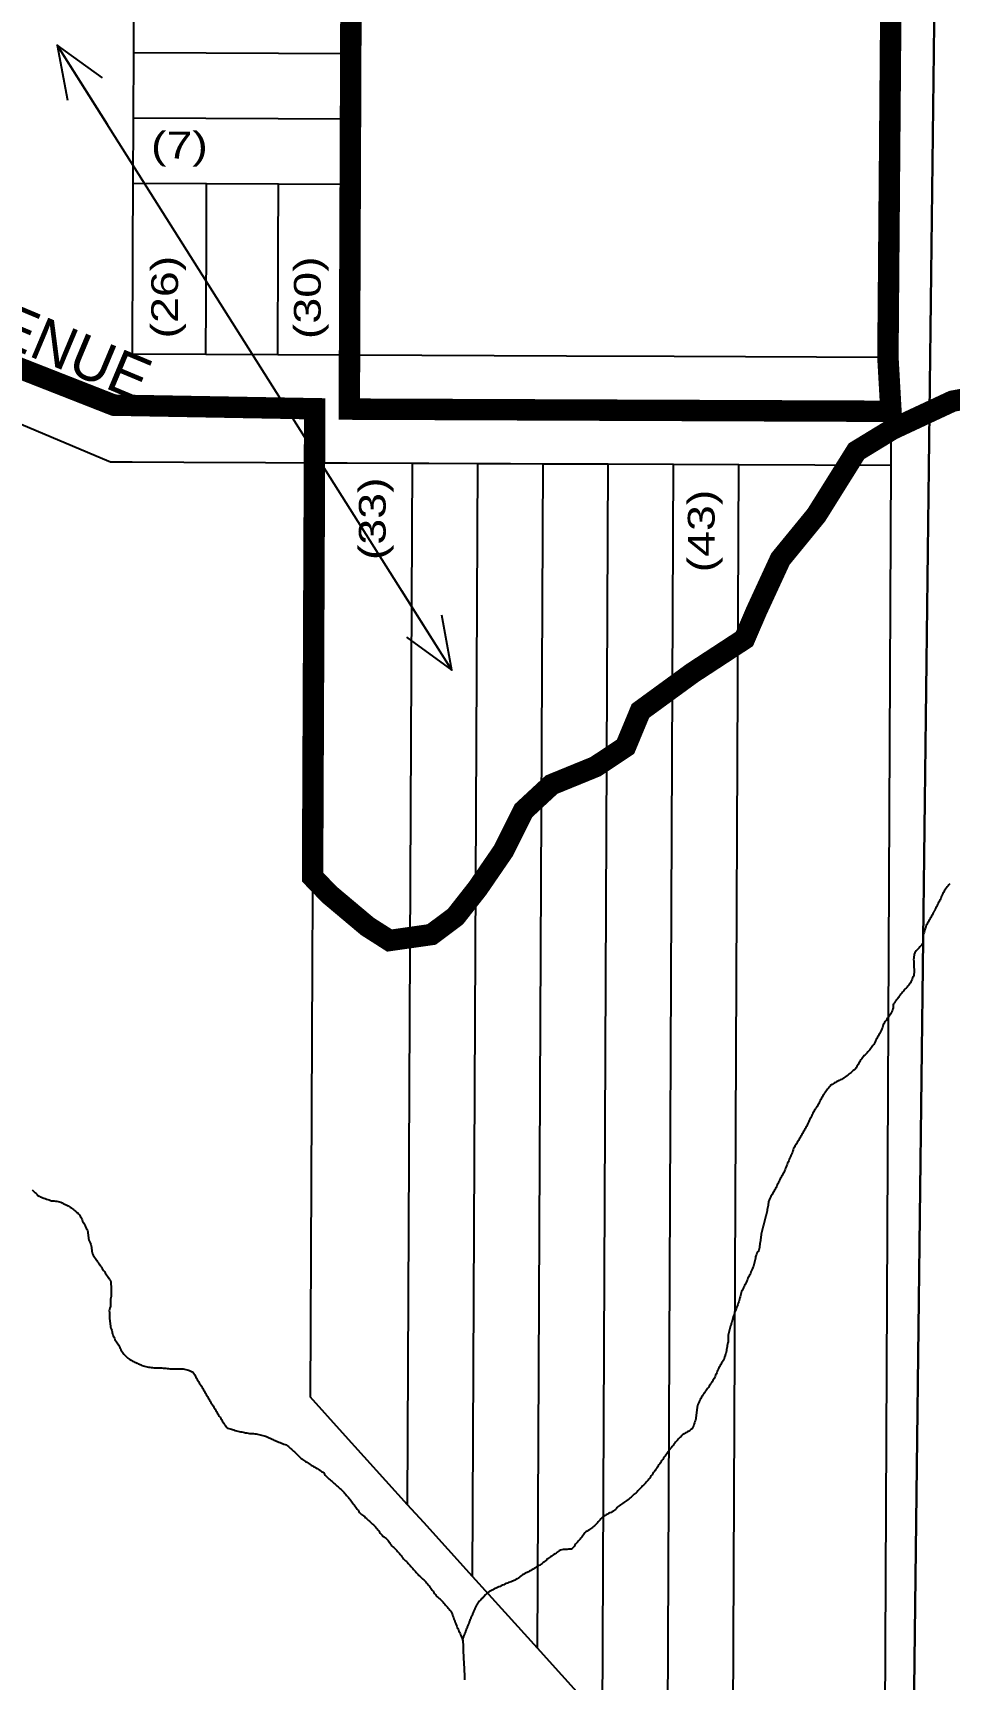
# Model space of a CAD drawing. Header units: millimetres. Extents: x 1745962 to 1749233, y 4525379 to 4529927.
# Drawn here: x 1747522.7 to 1747693.8, y 4526928.4 to 4527236 of the extents above; entities that cross this region are included whole.
import ezdxf

# ---------------------------------------------------------------- set-up
doc = ezdxf.new("R2010")
doc.units = ezdxf.units.MM
doc.header["$LTSCALE"] = 10
doc.header["$MEASUREMENT"] = 0
for name, color, linetype in [('AROLL_ADDRESS', 44, 'Continuous'), ('AROLL_LOTS', 8, 'Continuous'), ('AROLL_ROADS', 7, 'Continuous'), ('WATER', 5, 'Continuous'), ('ZONING_STANDARDS', 140, 'Continuous'), ('ZONING_ZONES', 140, 'Continuous')]:
    doc.layers.add(name, color=color, linetype=linetype)
doc.styles.add('Univers Condensed', font='UNVR57W.TTF')
doc.styles.add('Univers Light Condensed', font='unvr47a.ttf')

# ---------------------------------------------------------------- blocks, each defined once
blk = doc.blocks.new('ARROW-1')
blk.add_line((0, 0), (1.75, 0))
blk.add_lwpolyline([(0.972, 0.389), (0, 0), (0.972, -0.389)])

msp = doc.modelspace()

# ---------------------------------------------------------------- linework, layer by layer
at = {"layer": 'AROLL_LOTS'}
for p, q in [((1747693.3, 4527430.23), (1747685.54, 4526776.71)), ((1747685.54, 4526776.71), (1747693.3, 4527430.23)), ((1747541.58, 4527232.28), (1747541.62, 4527244.46)), ((1747582.09, 4527232.12), (1747582.13, 4527239.72)), ((1747683.25, 4527228.63), (1747683.29, 4527236.35)), ((1747541.53, 4527220.09), (1747541.58, 4527232.28)), ((1747541.58, 4527232.28), (1747582.09, 4527232.12)), ((1747582.09, 4527229.06), (1747582.09, 4527232.12)), ((1747582.05, 4527219.93), (1747582.09, 4527229.06)), ((1747683.19, 4527217.97), (1747683.24, 4527227.15)), ((1747683.24, 4527227.15), (1747683.25, 4527228.63)), ((1747541.48, 4527207.9), (1747541.53, 4527220.09)), ((1747541.53, 4527220.09), (1747582.05, 4527219.93)), ((1747582, 4527207.73), (1747582.04, 4527218.39)), ((1747582.04, 4527218.39), (1747582.05, 4527219.93)), ((1747683.15, 4527207.31), (1747683.19, 4527217.97)), ((1747541.43, 4527195.72), (1747541.48, 4527207.9)), ((1747541.48, 4527207.9), (1747555.18, 4527207.84)), ((1747555.14, 4527195.66), (1747555.18, 4527207.84)), ((1747555.18, 4527207.84), (1747568.59, 4527207.79)), ((1747568.55, 4527195.61), (1747568.59, 4527207.79)), ((1747568.59, 4527207.79), (1747582, 4527207.73)), ((1747581.95, 4527197.07), (1747582, 4527207.73)), ((1747683.1, 4527196.65), (1747683.15, 4527207.31)), ((1747581.94, 4527195.56), (1747581.95, 4527197.07)), ((1747683.05, 4527185.98), (1747683.1, 4527196.65)), ((1747541.35, 4527175.91), (1747541.43, 4527195.72)), ((1747555.06, 4527175.85), (1747555.14, 4527195.66)), ((1747568.47, 4527175.79), (1747568.55, 4527195.61)), ((1747581.91, 4527186.4), (1747581.94, 4527195.56)), ((1747581.86, 4527175.74), (1747581.91, 4527186.4)), ((1747683, 4527175.32), (1747683.05, 4527185.98)), ((1747555.06, 4527175.85), (1747541.35, 4527175.91)), ((1747568.47, 4527175.79), (1747555.06, 4527175.85)), ((1747581.86, 4527175.74), (1747568.47, 4527175.79)), ((1747622.37, 4527175.57), (1747581.86, 4527175.74)), ((1747642.5, 4527175.49), (1747622.37, 4527175.57)), ((1747682.39, 4527175.32), (1747642.5, 4527175.49)), ((1747683, 4527175.32), (1747682.39, 4527175.32)), ((1747683, 4527175.32), (1747682.92, 4527155.2)), ((1747520.55, 4527162.83), (1747535.76, 4527156.44)), ((1747535.76, 4527156.44), (1747537.26, 4527155.81)), ((1747537.26, 4527155.81), (1747541.27, 4527155.8)), ((1747541.27, 4527155.8), (1747550.93, 4527155.75)), ((1747550.93, 4527155.75), (1747566.16, 4527155.69)), ((1747566.16, 4527155.69), (1747575.31, 4527155.65)), ((1747575.31, 4527155.65), (1747574.51, 4526981.09)), ((1747575.31, 4527155.65), (1747581.41, 4527155.63)), ((1747581.41, 4527155.63), (1747593.6, 4527155.57)), ((1747592.7, 4526960.95), (1747593.6, 4527155.57)), ((1747593.6, 4527155.57), (1747596.64, 4527155.56)), ((1747596.64, 4527155.56), (1747605.79, 4527155.52)), ((1747604.83, 4526947.53), (1747605.79, 4527155.52)), ((1747605.79, 4527155.52), (1747611.89, 4527155.49)), ((1747611.89, 4527155.49), (1747617.99, 4527155.47)), ((1747616.96, 4526934.11), (1747617.99, 4527155.47)), ((1747617.99, 4527155.47), (1747627.13, 4527155.43)), ((1747627.13, 4527155.43), (1747630.18, 4527155.42)), ((1747629.09, 4526920.69), (1747630.18, 4527155.42)), ((1747630.18, 4527155.42), (1747642.37, 4527155.37)), ((1747641.22, 4526907.26), (1747642.37, 4527155.37)), ((1747642.37, 4527155.37), (1747654.57, 4527155.32)), ((1747653.35, 4526893.84), (1747654.57, 4527155.32)), ((1747654.57, 4527155.32), (1747682.92, 4527155.2)), ((1747682.92, 4527155.2), (1747681.55, 4526862.63)), ((1747580.57, 4526974.38), (1747574.51, 4526981.09)), ((1747592.7, 4526960.95), (1747580.57, 4526974.38)), ((1747595.74, 4526957.6), (1747592.7, 4526960.95)), ((1747604.83, 4526947.53), (1747595.74, 4526957.6)), ((1747610.9, 4526940.82), (1747604.83, 4526947.53)), ((1747616.96, 4526934.11), (1747610.9, 4526940.82)), ((1747626.06, 4526924.04), (1747616.96, 4526934.11))]:
    msp.add_line(p, q, dxfattribs=at)
at = {"layer": 'WATER'}
for points in [[(1747693.94, 4527076.97), (1747693.79, 4527076.78), (1747693.64, 4527076.58), (1747693.47, 4527076.39), (1747693.33, 4527076.19), (1747693.17, 4527075.99), (1747693.01, 4527075.79), (1747692.88, 4527075.58), (1747692.75, 4527075.37), (1747692.64, 4527075.14), (1747692.55, 4527074.91), (1747692.45, 4527074.69), (1747692.35, 4527074.46), (1747692.26, 4527074.23), (1747692.14, 4527074), (1747692.02, 4527073.78), (1747691.91, 4527073.56), (1747691.8, 4527073.33), (1747691.69, 4527073.11), (1747691.58, 4527072.89), (1747691.47, 4527072.66), (1747691.35, 4527072.45), (1747691.22, 4527072.22), (1747691.12, 4527072), (1747690.99, 4527071.78), (1747690.87, 4527071.57), (1747690.75, 4527071.34), (1747690.63, 4527071.13), (1747690.51, 4527070.9), (1747690.39, 4527070.69), (1747690.27, 4527070.47), (1747690.15, 4527070.25), (1747690.03, 4527070.03), (1747689.91, 4527069.81), (1747689.79, 4527069.59), (1747689.68, 4527069.37), (1747689.56, 4527069.15), (1747689.47, 4527068.91), (1747689.38, 4527068.68), (1747689.31, 4527068.44), (1747689.24, 4527068.2), (1747689.17, 4527067.96), (1747689.1, 4527067.72), (1747688.99, 4527067.48), (1747688.98, 4527067.23)], [(1747688.99, 4527067.48), (1747688.98, 4527067.23), (1747688.91, 4527066.99), (1747688.89, 4527066.75), (1747688.89, 4527066.5), (1747688.9, 4527066.24), (1747688.88, 4527066), (1747688.85, 4527065.75), (1747688.71, 4527065.55), (1747688.54, 4527065.36), (1747688.37, 4527065.18), (1747688.2, 4527064.99), (1747688.03, 4527064.82), (1747687.86, 4527064.63), (1747687.69, 4527064.44), (1747687.52, 4527064.25), (1747687.41, 4527064.04), (1747687.32, 4527063.8), (1747687.26, 4527063.56), (1747687.2, 4527063.31), (1747687.2, 4527063.06), (1747687.19, 4527062.81), (1747687.2, 4527062.56), (1747687.21, 4527062.32), (1747687.21, 4527062.06), (1747687.22, 4527061.81), (1747687.24, 4527061.57), (1747687.24, 4527061.31), (1747687.26, 4527061.07), (1747687.26, 4527060.81), (1747687.27, 4527060.56), (1747687.26, 4527060.31), (1747687.24, 4527060.07), (1747687.21, 4527059.82), (1747687.11, 4527059.58), (1747686.99, 4527059.37), (1747686.9, 4527059.14), (1747686.8, 4527058.91), (1747686.69, 4527058.68), (1747686.58, 4527058.45), (1747686.45, 4527058.24), (1747686.29, 4527058.05), (1747686.13, 4527057.86), (1747685.97, 4527057.68), (1747685.8, 4527057.49), (1747685.61, 4527057.32), (1747685.45, 4527057.13), (1747685.29, 4527056.93), (1747685.14, 4527056.74), (1747684.98, 4527056.54), (1747684.83, 4527056.34), (1747684.67, 4527056.14), (1747684.52, 4527055.95), (1747684.36, 4527055.75), (1747684.21, 4527055.55), (1747684.05, 4527055.35), (1747683.9, 4527055.15), (1747683.76, 4527054.95), (1747683.61, 4527054.75), (1747683.46, 4527054.55), (1747683.36, 4527054.34), (1747683.38, 4527054.08), (1747683.37, 4527053.82), (1747683.32, 4527053.59), (1747683.23, 4527053.35), (1747683.14, 4527053.12), (1747683.04, 4527052.89), (1747682.92, 4527052.66), (1747682.78, 4527052.46), (1747682.64, 4527052.26), (1747682.48, 4527052.06), (1747682.34, 4527051.86), (1747682.19, 4527051.66), (1747682.04, 4527051.45), (1747681.9, 4527051.25), (1747681.75, 4527051.05), (1747681.64, 4527050.82), (1747681.53, 4527050.6), (1747681.44, 4527050.37), (1747681.36, 4527050.13), (1747681.27, 4527049.9), (1747681.17, 4527049.67), (1747681.06, 4527049.44), (1747680.94, 4527049.16)], [(1747680.94, 4527049.16), (1747680.81, 4527048.95), (1747680.68, 4527048.73), (1747680.56, 4527048.52), (1747680.44, 4527048.29), (1747680.33, 4527048.07), (1747680.22, 4527047.85), (1747680.1, 4527047.62), (1747679.99, 4527047.41), (1747679.88, 4527047.18), (1747679.75, 4527046.97), (1747679.59, 4527046.77), (1747679.45, 4527046.57), (1747679.3, 4527046.36), (1747679.14, 4527046.16), (1747679, 4527045.97), (1747678.85, 4527045.77), (1747678.67, 4527045.6), (1747678.5, 4527045.41), (1747678.33, 4527045.22), (1747678.16, 4527045.04), (1747677.98, 4527044.86), (1747677.82, 4527044.67), (1747677.66, 4527044.48), (1747677.5, 4527044.28), (1747677.35, 4527044.09), (1747677.23, 4527043.87), (1747677.1, 4527043.66), (1747676.97, 4527043.44), (1747676.84, 4527043.22), (1747676.72, 4527043.01), (1747676.59, 4527042.8), (1747676.45, 4527042.59), (1747676.31, 4527042.38), (1747676.13, 4527042.21), (1747675.93, 4527042.06), (1747675.74, 4527041.89), (1747675.55, 4527041.73), (1747675.34, 4527041.58), (1747675.15, 4527041.43), (1747674.95, 4527041.29), (1747674.75, 4527041.14), (1747674.54, 4527040.99), (1747674.34, 4527040.85), (1747674.14, 4527040.7), (1747673.94, 4527040.55), (1747673.72, 4527040.43), (1747673.49, 4527040.33), (1747673.27, 4527040.22), (1747673.04, 4527040.11), (1747672.82, 4527039.99), (1747672.6, 4527039.87), (1747672.39, 4527039.75), (1747672.17, 4527039.62), (1747671.95, 4527039.49), (1747671.76, 4527039.34), (1747671.6, 4527039.14), (1747671.44, 4527038.95), (1747671.28, 4527038.76), (1747671.12, 4527038.57), (1747670.96, 4527038.38), (1747670.8, 4527038.18), (1747670.65, 4527037.98), (1747670.51, 4527037.78), (1747670.38, 4527037.56), (1747670.25, 4527037.35), (1747670.12, 4527037.13), (1747670, 4527036.92), (1747669.88, 4527036.69), (1747669.77, 4527036.48), (1747669.66, 4527036.25), (1747669.55, 4527036.02), (1747669.44, 4527035.8), (1747669.31, 4527035.58), (1747669.2, 4527035.37), (1747669.04, 4527035.16), (1747668.89, 4527034.97), (1747668.75, 4527034.75), (1747668.63, 4527034.54), (1747668.52, 4527034.31), (1747668.4, 4527034.09), (1747668.29, 4527033.87), (1747668.17, 4527033.65), (1747668.06, 4527033.43), (1747667.94, 4527033.2), (1747667.83, 4527032.99), (1747667.71, 4527032.76), (1747667.61, 4527032.54), (1747667.49, 4527032.31), (1747667.4, 4527032.08), (1747667.3, 4527031.85), (1747667.18, 4527031.63), (1747667.07, 4527031.41), (1747666.94, 4527031.19), (1747666.83, 4527030.97), (1747666.71, 4527030.74), (1747666.59, 4527030.53), (1747666.46, 4527030.31), (1747666.32, 4527030.1), (1747666.21, 4527029.89), (1747666.08, 4527029.68), (1747665.95, 4527029.45), (1747665.82, 4527029.24), (1747665.69, 4527029.03), (1747665.56, 4527028.81), (1747665.43, 4527028.6), (1747665.3, 4527028.39), (1747665.17, 4527028.18), (1747665.04, 4527027.96), (1747664.92, 4527027.74), (1747664.79, 4527027.53), (1747664.72, 4527027.29), (1747664.65, 4527027.05), (1747664.56, 4527026.82), (1747664.46, 4527026.59), (1747664.37, 4527026.35), (1747664.26, 4527026.12), (1747664.16, 4527025.89), (1747664.06, 4527025.67), (1747663.97, 4527025.44), (1747663.86, 4527025.21), (1747663.76, 4527024.98), (1747663.66, 4527024.75), (1747663.56, 4527024.52), (1747663.46, 4527024.29), (1747663.36, 4527024.07), (1747663.27, 4527023.84), (1747663.19, 4527023.6), (1747663.11, 4527023.36), (1747662.99, 4527023.14), (1747662.87, 4527022.92), (1747662.75, 4527022.7), (1747662.63, 4527022.48), (1747662.51, 4527022.26), (1747662.4, 4527022.04), (1747662.28, 4527021.82), (1747662.17, 4527021.59), (1747662.07, 4527021.36), (1747661.96, 4527021.14), (1747661.85, 4527020.91), (1747661.74, 4527020.69), (1747661.62, 4527020.47), (1747661.51, 4527020.25), (1747661.39, 4527020.03), (1747661.26, 4527019.81), (1747661.14, 4527019.6), (1747661.01, 4527019.37), (1747660.9, 4527019.16), (1747660.77, 4527018.93), (1747660.65, 4527018.72), (1747660.54, 4527018.51), (1747660.41, 4527018.28), (1747660.3, 4527018.06), (1747660.2, 4527017.83), (1747660.12, 4527017.6), (1747660.07, 4527017.35), (1747660.04, 4527017.1), (1747660, 4527016.85), (1747659.96, 4527016.6), (1747659.91, 4527016.36), (1747659.87, 4527016.12), (1747659.82, 4527015.87), (1747659.78, 4527015.62), (1747659.72, 4527015.38), (1747659.68, 4527015.13), (1747659.62, 4527014.89), (1747659.55, 4527014.66), (1747659.48, 4527014.41), (1747659.43, 4527014.17), (1747659.37, 4527013.93), (1747659.29, 4527013.69), (1747659.22, 4527013.45), (1747659.15, 4527013.21), (1747659.09, 4527012.97), (1747659.03, 4527012.72), (1747658.97, 4527012.48), (1747658.9, 4527012.24), (1747658.85, 4527011.99), (1747658.79, 4527011.75), (1747658.75, 4527011.5), (1747658.71, 4527011.25), (1747658.68, 4527011.01), (1747658.64, 4527010.76), (1747658.61, 4527010.51), (1747658.57, 4527010.26), (1747658.54, 4527010.01), (1747658.49, 4527009.76), (1747658.46, 4527009.52), (1747658.42, 4527009.27), (1747658.39, 4527009.02), (1747658.34, 4527008.78), (1747658.3, 4527008.53), (1747658.24, 4527008.3), (1747658.04, 4527008.17), (1747657.93, 4527007.94), (1747657.83, 4527007.71), (1747657.75, 4527007.48), (1747657.68, 4527007.24), (1747657.64, 4527006.99), (1747657.58, 4527006.74), (1747657.53, 4527006.51), (1747657.48, 4527006.26), (1747657.42, 4527006.02), (1747657.36, 4527005.78), (1747657.27, 4527005.54), (1747657.19, 4527005.3), (1747657.1, 4527005.07), (1747657, 4527004.84), (1747656.9, 4527004.61), (1747656.8, 4527004.38), (1747656.7, 4527004.15), (1747656.59, 4527003.93), (1747656.46, 4527003.71), (1747656.35, 4527003.48), (1747656.25, 4527003.26), (1747656.16, 4527003.03), (1747656.07, 4527002.79), (1747655.96, 4527002.57), (1747655.86, 4527002.34), (1747655.75, 4527002.11), (1747655.64, 4527001.89), (1747655.52, 4527001.67), (1747655.4, 4527001.45), (1747655.29, 4527001.23), (1747655.17, 4527001), (1747655.06, 4527000.78), (1747654.97, 4527000.55), (1747654.91, 4527000.31), (1747654.85, 4527000.06), (1747654.79, 4526999.82), (1747654.72, 4526999.58), (1747654.66, 4526999.34), (1747654.59, 4526999.1), (1747654.53, 4526998.85), (1747654.44, 4526998.62), (1747654.36, 4526998.38), (1747654.28, 4526998.15), (1747654.18, 4526997.91), (1747654.09, 4526997.68), (1747654.01, 4526997.44), (1747653.92, 4526997.21), (1747653.83, 4526996.98), (1747653.75, 4526996.74), (1747653.66, 4526996.5), (1747653.58, 4526996.27), (1747653.5, 4526996.03), (1747653.43, 4526995.79), (1747653.37, 4526995.55), (1747653.29, 4526995.31), (1747653.23, 4526995.07), (1747653.15, 4526994.83), (1747653.09, 4526994.59), (1747653.02, 4526994.35), (1747652.96, 4526994.11), (1747652.89, 4526993.86), (1747652.83, 4526993.62), (1747652.77, 4526993.38), (1747652.7, 4526993.14), (1747652.64, 4526992.9), (1747652.57, 4526992.65), (1747652.56, 4526992.41), (1747652.57, 4526992.16), (1747652.56, 4526991.91), (1747652.56, 4526991.66), (1747652.54, 4526991.41), (1747652.49, 4526991.17), (1747652.44, 4526990.93), (1747652.4, 4526990.68), (1747652.35, 4526990.43), (1747652.31, 4526990.18), (1747652.26, 4526989.94), (1747652.22, 4526989.7), (1747652.16, 4526989.45), (1747652.1, 4526989.21), (1747652.03, 4526988.97), (1747651.97, 4526988.73), (1747651.9, 4526988.49), (1747651.82, 4526988.25), (1747651.74, 4526988.01), (1747651.6, 4526987.81), (1747651.47, 4526987.58), (1747651.34, 4526987.37), (1747651.21, 4526987.16), (1747651.09, 4526986.94), (1747650.96, 4526986.73), (1747650.84, 4526986.51), (1747650.72, 4526986.29), (1747650.63, 4526986.05), (1747650.52, 4526985.82), (1747650.42, 4526985.6), (1747650.32, 4526985.37), (1747650.21, 4526985.15), (1747650.11, 4526984.92), (1747649.94, 4526984.56)], [(1747522.6, 4527019.76), (1747522.78, 4527019.59), (1747522.97, 4527019.42), (1747523.15, 4527019.25), (1747523.32, 4527019.07), (1747523.51, 4527018.9), (1747523.69, 4527018.73), (1747523.88, 4527018.58), (1747524.11, 4527018.49), (1747524.35, 4527018.4), (1747524.58, 4527018.29), (1747524.81, 4527018.21), (1747525.05, 4527018.14), (1747525.29, 4527018.05), (1747525.53, 4527017.98), (1747525.76, 4527017.89), (1747526, 4527017.82), (1747526.24, 4527017.75), (1747526.49, 4527017.73), (1747526.74, 4527017.72), (1747526.99, 4527017.69), (1747527.24, 4527017.66), (1747527.48, 4527017.62), (1747527.72, 4527017.56), (1747527.95, 4527017.45), (1747528.18, 4527017.34), (1747528.39, 4527017.23), (1747528.62, 4527017.13), (1747528.85, 4527017.02), (1747529.08, 4527016.91), (1747529.3, 4527016.81), (1747529.52, 4527016.68), (1747529.73, 4527016.55), (1747529.94, 4527016.4), (1747530.13, 4527016.25), (1747530.32, 4527016.09), (1747530.53, 4527015.93), (1747530.72, 4527015.78), (1747530.91, 4527015.63), (1747531.1, 4527015.46), (1747531.28, 4527015.28), (1747531.43, 4527015.09), (1747531.58, 4527014.88), (1747531.72, 4527014.67), (1747531.82, 4527014.43)], [(1747531.82, 4527014.43), (1747531.91, 4527014.19), (1747532.02, 4527013.96), (1747532.13, 4527013.74), (1747532.24, 4527013.53), (1747532.36, 4527013.3), (1747532.47, 4527013.08), (1747532.58, 4527012.85), (1747532.7, 4527012.63), (1747532.82, 4527012.42), (1747532.94, 4527012.2), (1747533.01, 4527011.95), (1747533.02, 4527011.7), (1747533.03, 4527011.46), (1747533.06, 4527011.21), (1747533.1, 4527010.96), (1747533.13, 4527010.71), (1747533.18, 4527010.47), (1747533.28, 4527010.23), (1747533.39, 4527010.01), (1747533.48, 4527009.77), (1747533.57, 4527009.54), (1747533.64, 4527009.3), (1747533.66, 4527009.06), (1747533.68, 4527008.81), (1747533.72, 4527008.55), (1747533.76, 4527008.31), (1747533.81, 4527008.06), (1747533.87, 4527007.82), (1747533.98, 4527007.6), (1747534.12, 4527007.39), (1747534.26, 4527007.18), (1747534.4, 4527006.98), (1747534.54, 4527006.77), (1747534.68, 4527006.56), (1747534.83, 4527006.36), (1747534.96, 4527006.15), (1747535.11, 4527005.94), (1747535.24, 4527005.74), (1747535.39, 4527005.52), (1747535.52, 4527005.32), (1747535.67, 4527005.11), (1747535.81, 4527004.91), (1747535.95, 4527004.7), (1747536.09, 4527004.5), (1747536.23, 4527004.29), (1747536.37, 4527004.08), (1747536.51, 4527003.88), (1747536.65, 4527003.67), (1747536.79, 4527003.46), (1747536.93, 4527003.25), (1747537.07, 4527003.04), (1747537.2, 4527002.84), (1747537.29, 4527002.61), (1747537.31, 4527002.36), (1747537.31, 4527002.11), (1747537.33, 4527001.86), (1747537.33, 4527001.61), (1747537.35, 4527001.36), (1747537.36, 4527001.11), (1747537.36, 4527000.86), (1747537.36, 4527000.61), (1747537.36, 4527000.36), (1747537.35, 4527000.11), (1747537.34, 4526999.86), (1747537.32, 4526999.61), (1747537.26, 4526999.37), (1747537.24, 4526999.13), (1747537.25, 4526998.87), (1747537.25, 4526998.62), (1747537.26, 4526998.37), (1747537.25, 4526998.12), (1747537.22, 4526997.88), (1747537.09, 4526997.65), (1747537.02, 4526997.42), (1747537, 4526997.17), (1747537.02, 4526996.92), (1747537.02, 4526996.67), (1747537.03, 4526996.43), (1747537.05, 4526996.17), (1747537.06, 4526995.93), (1747537.07, 4526995.67), (1747537.09, 4526995.43), (1747537.12, 4526995.18), (1747537.14, 4526994.93), (1747537.17, 4526994.68), (1747537.2, 4526994.43), (1747537.24, 4526994.19), (1747537.32, 4526993.95), (1747537.42, 4526993.71), (1747537.49, 4526993.48), (1747537.54, 4526993.23), (1747537.57, 4526992.98), (1747537.65, 4526992.75), (1747537.75, 4526992.52), (1747537.84, 4526992.29), (1747537.95, 4526992.06), (1747538.06, 4526991.84), (1747538.18, 4526991.62), (1747538.34, 4526991.41), (1747538.47, 4526991.21), (1747538.6, 4526991), (1747538.74, 4526990.79), (1747538.86, 4526990.57), (1747538.98, 4526990.35), (1747539.09, 4526990.12), (1747539.18, 4526989.9), (1747539.31, 4526989.68), (1747539.44, 4526989.46), (1747539.58, 4526989.26), (1747539.74, 4526989.07), (1747539.92, 4526988.88), (1747540.08, 4526988.7), (1747540.25, 4526988.51), (1747540.44, 4526988.35), (1747540.65, 4526988.2), (1747540.86, 4526988.07), (1747541.07, 4526987.96), (1747541.3, 4526987.84), (1747541.52, 4526987.72), (1747541.74, 4526987.61), (1747541.97, 4526987.5), (1747542.2, 4526987.39), (1747542.42, 4526987.29), (1747542.65, 4526987.19), (1747542.88, 4526987.08), (1747543.11, 4526986.98), (1747543.34, 4526986.9), (1747543.58, 4526986.82), (1747543.82, 4526986.77), (1747544.07, 4526986.71), (1747544.31, 4526986.67), (1747544.56, 4526986.63), (1747544.81, 4526986.6), (1747545.06, 4526986.56), (1747545.31, 4526986.53), (1747545.55, 4526986.5), (1747545.81, 4526986.51), (1747546.06, 4526986.51), (1747546.3, 4526986.51), (1747546.55, 4526986.52), (1747546.8, 4526986.5), (1747547.06, 4526986.49), (1747547.3, 4526986.46), (1747547.56, 4526986.45), (1747547.8, 4526986.42), (1747548.05, 4526986.4), (1747548.29, 4526986.35), (1747548.54, 4526986.31), (1747548.79, 4526986.31), (1747549.05, 4526986.32), (1747549.29, 4526986.32), (1747549.54, 4526986.32), (1747549.79, 4526986.33), (1747550.05, 4526986.33), (1747550.3, 4526986.33), (1747550.55, 4526986.33), (1747550.79, 4526986.31), (1747551.04, 4526986.27), (1747551.29, 4526986.22), (1747551.53, 4526986.17), (1747551.78, 4526986.11), (1747552, 4526986.03), (1747552.23, 4526985.92), (1747552.45, 4526985.8), (1747552.64, 4526985.63), (1747552.81, 4526985.45), (1747552.95, 4526985.24), (1747553.06, 4526985.02), (1747553.17, 4526984.8), (1747553.3, 4526984.58), (1747553.43, 4526984.36), (1747553.56, 4526984.15), (1747553.69, 4526983.94), (1747553.81, 4526983.72), (1747553.94, 4526983.51), (1747554.07, 4526983.29), (1747554.2, 4526983.08), (1747554.33, 4526982.86), (1747554.46, 4526982.64), (1747554.58, 4526982.43), (1747554.71, 4526982.21), (1747554.84, 4526982), (1747554.97, 4526981.78), (1747555.1, 4526981.56), (1747555.22, 4526981.35), (1747555.35, 4526981.14), (1747555.48, 4526980.92), (1747555.61, 4526980.7), (1747555.74, 4526980.48), (1747555.87, 4526980.27), (1747555.99, 4526980.06), (1747556.12, 4526979.84), (1747556.26, 4526979.63), (1747556.38, 4526979.41), (1747556.51, 4526979.2), (1747556.64, 4526978.99), (1747556.77, 4526978.77), (1747556.9, 4526978.55), (1747557.03, 4526978.34), (1747557.16, 4526978.12), (1747557.3, 4526977.92), (1747557.42, 4526977.7), (1747557.55, 4526977.49), (1747557.68, 4526977.28), (1747557.82, 4526977.06), (1747557.95, 4526976.85), (1747558.07, 4526976.65), (1747558.21, 4526976.44), (1747558.34, 4526976.23), (1747558.48, 4526976.02), (1747558.61, 4526975.81), (1747558.74, 4526975.6), (1747558.88, 4526975.39), (1747559.05, 4526975.23), (1747559.32, 4526975.2), (1747559.56, 4526975.14), (1747559.8, 4526975.06), (1747560.04, 4526974.99), (1747560.28, 4526974.91), (1747560.52, 4526974.83), (1747560.76, 4526974.77), (1747561, 4526974.69), (1747561.24, 4526974.65), (1747561.49, 4526974.59), (1747561.73, 4526974.54), (1747561.98, 4526974.49), (1747562.22, 4526974.45), (1747562.46, 4526974.39), (1747562.71, 4526974.35), (1747562.96, 4526974.31), (1747563.21, 4526974.27), (1747563.45, 4526974.24), (1747563.71, 4526974.25), (1747563.95, 4526974.24), (1747564.21, 4526974.21), (1747564.45, 4526974.17), (1747564.69, 4526974.11), (1747564.93, 4526974.05), (1747565.18, 4526973.99), (1747565.42, 4526973.93), (1747565.66, 4526973.87), (1747565.9, 4526973.81), (1747566.15, 4526973.74), (1747566.38, 4526973.67), (1747566.61, 4526973.57), (1747566.84, 4526973.45), (1747567.07, 4526973.35), (1747567.29, 4526973.23), (1747567.52, 4526973.13), (1747567.75, 4526973.03), (1747567.98, 4526972.92), (1747568.2, 4526972.82), (1747568.43, 4526972.73), (1747568.66, 4526972.64), (1747568.9, 4526972.55), (1747569.13, 4526972.46), (1747569.37, 4526972.38), (1747569.6, 4526972.29), (1747569.84, 4526972.21), (1747570.07, 4526972.11), (1747570.27, 4526971.96), (1747570.47, 4526971.81), (1747570.66, 4526971.64), (1747570.85, 4526971.48), (1747571.02, 4526971.31), (1747571.21, 4526971.13), (1747571.39, 4526970.97), (1747571.58, 4526970.8), (1747571.76, 4526970.63), (1747571.94, 4526970.46), (1747572.13, 4526970.28), (1747572.31, 4526970.11), (1747572.48, 4526969.93), (1747572.67, 4526969.76), (1747572.85, 4526969.6), (1747573.05, 4526969.44), (1747573.25, 4526969.3), (1747573.46, 4526969.16), (1747573.66, 4526969.02), (1747573.87, 4526968.88), (1747574.08, 4526968.75), (1747574.29, 4526968.62), (1747574.51, 4526968.49), (1747574.72, 4526968.35), (1747574.93, 4526968.22), (1747575.14, 4526968.09), (1747575.37, 4526967.96), (1747575.58, 4526967.83), (1747575.79, 4526967.7), (1747576.01, 4526967.57), (1747576.22, 4526967.44), (1747576.43, 4526967.31), (1747576.64, 4526967.18), (1747576.85, 4526967.05), (1747577.06, 4526966.9), (1747577.19, 4526966.65)], [(1747649.94, 4526984.56), (1747649.82, 4526984.35), (1747649.69, 4526984.14), (1747649.56, 4526983.93), (1747649.42, 4526983.72), (1747649.28, 4526983.51), (1747649.14, 4526983.29), (1747649.01, 4526983.08), (1747648.87, 4526982.87), (1747648.72, 4526982.68), (1747648.57, 4526982.47), (1747648.43, 4526982.28), (1747648.28, 4526982.07), (1747648.13, 4526981.87), (1747647.99, 4526981.67), (1747647.84, 4526981.46), (1747647.71, 4526981.24), (1747647.6, 4526981.03), (1747647.48, 4526980.8), (1747647.36, 4526980.59), (1747647.25, 4526980.36), (1747647.13, 4526980.15), (1747647.02, 4526979.92), (1747646.91, 4526979.69), (1747646.85, 4526979.45), (1747646.8, 4526979.2), (1747646.76, 4526978.96), (1747646.72, 4526978.71), (1747646.69, 4526978.46), (1747646.65, 4526978.22), (1747646.62, 4526977.97), (1747646.58, 4526977.72), (1747646.56, 4526977.47), (1747646.55, 4526977.23), (1747646.52, 4526976.97), (1747646.45, 4526976.74), (1747646.36, 4526976.5), (1747646.28, 4526976.26), (1747646.2, 4526976.03), (1747646.12, 4526975.79), (1747646.04, 4526975.55), (1747645.95, 4526975.32), (1747645.82, 4526975.11), (1747645.62, 4526974.97), (1747645.41, 4526974.83), (1747645.21, 4526974.68), (1747644.99, 4526974.56), (1747644.77, 4526974.45), (1747644.55, 4526974.33), (1747644.33, 4526974.21), (1747644.11, 4526974.08), (1747643.94, 4526973.9), (1747643.77, 4526973.71), (1747643.6, 4526973.54), (1747643.42, 4526973.36), (1747643.25, 4526973.17), (1747643.07, 4526973), (1747642.9, 4526972.82), (1747642.73, 4526972.63), (1747642.58, 4526972.44), (1747642.42, 4526972.24), (1747642.28, 4526972.04), (1747642.12, 4526971.85), (1747641.96, 4526971.65), (1747641.81, 4526971.45), (1747641.66, 4526971.25), (1747641.51, 4526971.05), (1747641.36, 4526970.85), (1747641.22, 4526970.64), (1747641.08, 4526970.43), (1747640.95, 4526970.22), (1747640.8, 4526970.02), (1747640.64, 4526969.82), (1747640.5, 4526969.62), (1747640.35, 4526969.42), (1747640.2, 4526969.22), (1747640.05, 4526969.02), (1747639.92, 4526968.8), (1747639.78, 4526968.6), (1747639.64, 4526968.39), (1747639.51, 4526968.18), (1747639.36, 4526967.97), (1747639.22, 4526967.77), (1747639.08, 4526967.57), (1747638.94, 4526967.36), (1747638.79, 4526967.15), (1747638.64, 4526966.96), (1747638.49, 4526966.76), (1747638.35, 4526966.55), (1747638.21, 4526966.34), (1747638.06, 4526966.13), (1747637.93, 4526965.93), (1747637.77, 4526965.73), (1747637.61, 4526965.54), (1747637.44, 4526965.37), (1747637.27, 4526965.18), (1747637.1, 4526964.99), (1747636.93, 4526964.81), (1747636.76, 4526964.62), (1747636.59, 4526964.45), (1747636.41, 4526964.26), (1747636.23, 4526964.08), (1747636.06, 4526963.91), (1747635.89, 4526963.73), (1747635.71, 4526963.55), (1747635.54, 4526963.37), (1747635.36, 4526963.19), (1747635.18, 4526963.02), (1747634.98, 4526962.9), (1747634.82, 4526962.71), (1747634.64, 4526962.54), (1747634.46, 4526962.37), (1747634.26, 4526962.22), (1747634.07, 4526962.05), (1747633.88, 4526961.89), (1747633.67, 4526961.75), (1747633.47, 4526961.61), (1747633.26, 4526961.47), (1747633.05, 4526961.34), (1747632.84, 4526961.19), (1747632.63, 4526961.06), (1747632.43, 4526960.91), (1747632.23, 4526960.76), (1747632.04, 4526960.6), (1747631.86, 4526960.43), (1747631.68, 4526960.25), (1747631.51, 4526960.06), (1747631.33, 4526959.9), (1747631.14, 4526959.74), (1747630.92, 4526959.61), (1747630.69, 4526959.5), (1747630.46, 4526959.42), (1747630.23, 4526959.31), (1747630.01, 4526959.19), (1747629.79, 4526959.07), (1747629.57, 4526958.95), (1747629.36, 4526958.82), (1747629.15, 4526958.68), (1747628.97, 4526958.51), (1747628.81, 4526958.32), (1747628.65, 4526958.13), (1747628.48, 4526957.95), (1747628.3, 4526957.76), (1747628.14, 4526957.57), (1747627.97, 4526957.39), (1747627.8, 4526957.21), (1747627.63, 4526957.03), (1747627.43, 4526956.87), (1747627.23, 4526956.71), (1747627.04, 4526956.56), (1747626.84, 4526956.42), (1747626.64, 4526956.27), (1747626.42, 4526956.13), (1747626.21, 4526955.99), (1747626.01, 4526955.85), (1747625.82, 4526955.7), (1747625.65, 4526955.51), (1747625.52, 4526955.3), (1747625.39, 4526955.07), (1747625.26, 4526954.87), (1747625.08, 4526954.69), (1747624.92, 4526954.51), (1747624.74, 4526954.32), (1747624.58, 4526954.13), (1747624.42, 4526953.94), (1747624.24, 4526953.76), (1747624.08, 4526953.58), (1747623.92, 4526953.37), (1747623.79, 4526953.16), (1747623.63, 4526952.97), (1747623.46, 4526952.78), (1747623.25, 4526952.67), (1747623, 4526952.65), (1747622.75, 4526952.63), (1747622.5, 4526952.6), (1747622.25, 4526952.59), (1747622, 4526952.58), (1747621.76, 4526952.56), (1747621.5, 4526952.52), (1747621.26, 4526952.47), (1747621.03, 4526952.35), (1747620.82, 4526952.23), (1747620.61, 4526952.09), (1747620.43, 4526951.91), (1747620.23, 4526951.78), (1747620.03, 4526951.63), (1747619.82, 4526951.49), (1747619.61, 4526951.35), (1747619.41, 4526951.2), (1747619.2, 4526951.07), (1747619, 4526950.92), (1747618.79, 4526950.78), (1747618.62, 4526950.59), (1747618.43, 4526950.43), (1747618.24, 4526950.28), (1747618.04, 4526950.12), (1747617.84, 4526949.97), (1747617.64, 4526949.82), (1747617.43, 4526949.67), (1747617.22, 4526949.56), (1747617, 4526949.43), (1747616.79, 4526949.31), (1747616.57, 4526949.18), (1747616.36, 4526949.05), (1747616.14, 4526948.92), (1747615.93, 4526948.8), (1747615.71, 4526948.67), (1747615.49, 4526948.55), (1747615.27, 4526948.43), (1747615.05, 4526948.31), (1747614.83, 4526948.2), (1747614.61, 4526948.08), (1747614.39, 4526947.96), (1747614.17, 4526947.83), (1747613.96, 4526947.7), (1747613.75, 4526947.56), (1747613.57, 4526947.4), (1747613.35, 4526947.25), (1747613.15, 4526947.11), (1747612.94, 4526946.97), (1747612.73, 4526946.84), (1747612.5, 4526946.74), (1747612.27, 4526946.66), (1747612.03, 4526946.56), (1747611.8, 4526946.48), (1747611.57, 4526946.38), (1747611.34, 4526946.29), (1747611.11, 4526946.2), (1747610.87, 4526946.1), (1747610.65, 4526946), (1747610.42, 4526945.89), (1747610.2, 4526945.78), (1747609.97, 4526945.69), (1747609.74, 4526945.58), (1747609.51, 4526945.48), (1747609.27, 4526945.38), (1747609.06, 4526945.28), (1747608.82, 4526945.17), (1747608.6, 4526945.06), (1747608.38, 4526944.94), (1747608.02, 4526944.74)], [(1747577.19, 4526966.65), (1747577.34, 4526966.46), (1747577.51, 4526966.26), (1747577.68, 4526966.09), (1747577.87, 4526965.92), (1747578.05, 4526965.75), (1747578.24, 4526965.59), (1747578.43, 4526965.42), (1747578.61, 4526965.26), (1747578.8, 4526965.09), (1747578.99, 4526964.92), (1747579.18, 4526964.76), (1747579.37, 4526964.6), (1747579.56, 4526964.44), (1747579.75, 4526964.27), (1747579.94, 4526964.1), (1747580.12, 4526963.94), (1747580.3, 4526963.77), (1747580.49, 4526963.6), (1747580.66, 4526963.42), (1747580.83, 4526963.24), (1747580.99, 4526963.05), (1747581.15, 4526962.85), (1747581.31, 4526962.67), (1747581.47, 4526962.47), (1747581.64, 4526962.28), (1747581.81, 4526962.1), (1747581.97, 4526961.9), (1747582.11, 4526961.71), (1747582.27, 4526961.51), (1747582.42, 4526961.31), (1747582.57, 4526961.11), (1747582.71, 4526960.9), (1747582.86, 4526960.71), (1747583.02, 4526960.5), (1747583.17, 4526960.3), (1747583.31, 4526960.1), (1747583.46, 4526959.9), (1747583.58, 4526959.68), (1747583.75, 4526959.5), (1747583.93, 4526959.33), (1747584.09, 4526959.14), (1747584.29, 4526959), (1747584.49, 4526958.84), (1747584.69, 4526958.69), (1747584.87, 4526958.51), (1747585.05, 4526958.34), (1747585.24, 4526958.18), (1747585.43, 4526958.02), (1747585.62, 4526957.85), (1747585.8, 4526957.68), (1747585.98, 4526957.51), (1747586.16, 4526957.34), (1747586.34, 4526957.16), (1747586.51, 4526956.99), (1747586.69, 4526956.81), (1747586.86, 4526956.62), (1747587.02, 4526956.42), (1747587.17, 4526956.23), (1747587.33, 4526956.04), (1747587.47, 4526955.83), (1747587.61, 4526955.62), (1747587.77, 4526955.43), (1747587.93, 4526955.24), (1747588.1, 4526955.06), (1747588.31, 4526954.92), (1747588.51, 4526954.77), (1747588.71, 4526954.62), (1747588.9, 4526954.46), (1747589.06, 4526954.27), (1747589.22, 4526954.08), (1747589.34, 4526953.86), (1747589.46, 4526953.63), (1747589.61, 4526953.43), (1747589.77, 4526953.26), (1747589.96, 4526953.09), (1747590.15, 4526952.93), (1747590.34, 4526952.76), (1747590.52, 4526952.58), (1747590.69, 4526952.39), (1747590.85, 4526952.21), (1747591.02, 4526952.02), (1747591.18, 4526951.83), (1747591.33, 4526951.63), (1747591.48, 4526951.44), (1747591.64, 4526951.23), (1747591.79, 4526951.04), (1747591.95, 4526950.84), (1747592.1, 4526950.65), (1747592.29, 4526950.48), (1747592.5, 4526950.34), (1747592.66, 4526950.16), (1747592.84, 4526949.97), (1747593, 4526949.78), (1747593.16, 4526949.6), (1747593.33, 4526949.41), (1747593.49, 4526949.22), (1747593.66, 4526949.03), (1747593.83, 4526948.84), (1747593.99, 4526948.66), (1747594.15, 4526948.47), (1747594.32, 4526948.28), (1747594.49, 4526948.1), (1747594.65, 4526947.91), (1747594.82, 4526947.73), (1747595.02, 4526947.58), (1747595.2, 4526947.41), (1747595.38, 4526947.24), (1747595.56, 4526947.06), (1747595.73, 4526946.88), (1747595.91, 4526946.7), (1747596.08, 4526946.52), (1747596.25, 4526946.34), (1747596.42, 4526946.16), (1747596.57, 4526945.95), (1747596.72, 4526945.76), (1747596.87, 4526945.56), (1747597.03, 4526945.36), (1747597.17, 4526945.16), (1747597.32, 4526944.96), (1747597.47, 4526944.76), (1747597.62, 4526944.56), (1747597.75, 4526944.35), (1747597.89, 4526944.14), (1747598.04, 4526943.93), (1747598.2, 4526943.75), (1747598.41, 4526943.6), (1747598.6, 4526943.45), (1747598.79, 4526943.28), (1747598.98, 4526943.12), (1747599.15, 4526942.93), (1747599.32, 4526942.75), (1747599.48, 4526942.56), (1747599.65, 4526942.37), (1747599.81, 4526942.18), (1747599.97, 4526941.98), (1747600.13, 4526941.8), (1747600.29, 4526941.61), (1747600.45, 4526941.42), (1747600.61, 4526941.22), (1747600.76, 4526941.03), (1747600.89, 4526940.81), (1747601, 4526940.58), (1747601.09, 4526940.35), (1747601.18, 4526940.11), (1747601.27, 4526939.89), (1747601.36, 4526939.65), (1747601.44, 4526939.41), (1747601.53, 4526939.18), (1747601.61, 4526938.94), (1747601.69, 4526938.71), (1747601.79, 4526938.48), (1747601.88, 4526938.24), (1747601.98, 4526938.02), (1747602.09, 4526937.79), (1747602.19, 4526937.56), (1747602.28, 4526937.33), (1747602.39, 4526937.1), (1747602.49, 4526936.87), (1747602.58, 4526936.64), (1747602.68, 4526936.41), (1747602.77, 4526936.18), (1747602.87, 4526935.94), (1747602.93, 4526935.78), (1747602.95, 4526935.71), (1747603.03, 4526935.48), (1747603.03, 4526935.22), (1747603.05, 4526934.97), (1747603.06, 4526934.72), (1747603.06, 4526934.47), (1747603.08, 4526934.22), (1747603.08, 4526933.97), (1747603.09, 4526933.73), (1747603.11, 4526933.47), (1747603.11, 4526933.23), (1747603.13, 4526932.97), (1747603.13, 4526932.72), (1747603.14, 4526932.48), (1747603.16, 4526932.22), (1747603.17, 4526931.98), (1747603.18, 4526931.72), (1747603.2, 4526931.47), (1747603.22, 4526931.23), (1747603.23, 4526930.97), (1747603.25, 4526930.73), (1747603.27, 4526930.48), (1747603.27, 4526930.23), (1747603.28, 4526929.98), (1747603.29, 4526929.73), (1747603.3, 4526929.47), (1747603.31, 4526929.23), (1747603.31, 4526928.98), (1747603.32, 4526928.73), (1747603.33, 4526928.48), (1747603.32, 4526928.23)], [(1747608.02, 4526944.74), (1747607.91, 4526944.67), (1747607.82, 4526944.59), (1747607.73, 4526944.51), (1747607.64, 4526944.41), (1747607.54, 4526944.36), (1747607.43, 4526944.31), (1747607.35, 4526944.21), (1747607.27, 4526944.11), (1747607.18, 4526944.03), (1747607.08, 4526943.95), (1747607, 4526943.85), (1747606.92, 4526943.76), (1747606.84, 4526943.66), (1747606.76, 4526943.57), (1747606.67, 4526943.49), (1747606.58, 4526943.39), (1747606.5, 4526943.3), (1747606.41, 4526943.21), (1747606.33, 4526943.12), (1747606.24, 4526943.02), (1747606.14, 4526942.95), (1747606.05, 4526942.87), (1747605.96, 4526942.79), (1747605.87, 4526942.7), (1747605.8, 4526942.59), (1747605.74, 4526942.49), (1747605.67, 4526942.37), (1747605.61, 4526942.27), (1747605.56, 4526942.15), (1747605.51, 4526942.03), (1747605.47, 4526941.92), (1747605.4, 4526941.82), (1747605.34, 4526941.7), (1747605.28, 4526941.59), (1747605.23, 4526941.48), (1747605.17, 4526941.36), (1747605.12, 4526941.25), (1747605.07, 4526941.14), (1747605.02, 4526941.02), (1747604.98, 4526940.91), (1747604.93, 4526940.79), (1747604.88, 4526940.68), (1747604.84, 4526940.55), (1747604.8, 4526940.44), (1747604.75, 4526940.32), (1747604.68, 4526940.22), (1747604.62, 4526940.11), (1747604.58, 4526940), (1747604.53, 4526939.88), (1747604.49, 4526939.76), (1747604.45, 4526939.64), (1747604.4, 4526939.53), (1747604.35, 4526939.41), (1747604.31, 4526939.3), (1747604.26, 4526939.18), (1747604.21, 4526939.06), (1747604.17, 4526938.94), (1747604.12, 4526938.83), (1747604.07, 4526938.71), (1747604.03, 4526938.6), (1747603.99, 4526938.47), (1747603.94, 4526938.36), (1747603.9, 4526938.25), (1747603.85, 4526938.13), (1747603.81, 4526938.02), (1747603.76, 4526937.9), (1747603.71, 4526937.79), (1747603.66, 4526937.66), (1747603.62, 4526937.55), (1747603.58, 4526937.43), (1747603.54, 4526937.32), (1747603.49, 4526937.2), (1747603.44, 4526937.08), (1747603.39, 4526936.96), (1747603.35, 4526936.85), (1747603.3, 4526936.73), (1747603.26, 4526936.62), (1747603.21, 4526936.51), (1747603.16, 4526936.39), (1747603.13, 4526936.27), (1747603.08, 4526936.15), (1747603.03, 4526936.04), (1747602.99, 4526935.92), (1747602.93, 4526935.78)]]:
    msp.add_lwpolyline(points, dxfattribs=at)
at = {"layer": 'ZONING_STANDARDS'}
msp.add_line((1747600.99, 4527116.9), (1747527.28, 4527233.69), dxfattribs=at)
at = {"layer": 'ZONING_ZONES'}
for points in [[(1747712.09, 4527369.84, 4, 4, 0), (1747683.91, 4527369.96, 4, 4, 0), (1747683.8, 4527345.94, 4, 4, 0), (1747682.39, 4527175.32, 4, 4, 0), (1747682.96, 4527165.26, 4, 4, 0), (1747581.82, 4527165.67, 4, 4, 0), (1747582.29, 4527280.87, 4, 4, 0), (1747582.68, 4527378.35, 4, 4, 0), (1747583.08, 4527473.73, 4, 4, 0), (1747684.26, 4527473.28, 0, 0, 0)], [(1747702.66, 4527168.64, 4, 4, 0), (1747694.44, 4527167.15, 4, 4, 0), (1747683.24, 4527161.92, 4, 4, 0), (1747676.51, 4527157.81, 4, 4, 0), (1747669.04, 4527145.87, 4, 4, 0), (1747662.32, 4527137.65, 4, 4, 0), (1747657.84, 4527127.94, 4, 4, 0), (1747655.6, 4527122.72, 4, 4, 0), (1747645.89, 4527116.37, 4, 4, 0), (1747636.18, 4527109.28, 4, 4, 0), (1747633.4, 4527102.59, 4, 4, 0), (1747627.8, 4527098.86, 4, 4, 0), (1747619.58, 4527095.5, 4, 4, 0), (1747614.35, 4527090.64, 4, 4, 0), (1747610.62, 4527083.17, 4, 4, 0), (1747605.76, 4527076.08, 4, 4, 0), (1747601.65, 4527070.85, 4, 4, 0), (1747597.17, 4527067.49, 4, 4, 0), (1747589.33, 4527066.37, 4, 4, 0), (1747585.22, 4527068.99, 4, 4, 0), (1747578.12, 4527074.96, 4, 4, 0), (1747574.96, 4527078.23, 4, 4, 0), (1747575.36, 4527165.74, 4, 4, 0), (1747537.86, 4527166.41, 4, 4, 0), (1747490.44, 4527185.03, 0, 0, 0)]]:
    msp.add_lwpolyline(points, format="xyseb", dxfattribs=at)

# ---------------------------------------------------------------- block references
at = {"layer": 'ZONING_STANDARDS', "xscale": 10, "yscale": 10, "zscale": 10}
for p, rotation in [((1747527.28, 4527233.69), 302.2575659705975), ((1747600.99, 4527116.9), 122.257565970215)]:
    msp.add_blockref('ARROW-1', p, dxfattribs=dict(at, rotation=rotation))

# ---------------------------------------------------------------- texts
at = {"layer": 'AROLL_ADDRESS', "style": 'Univers Light Condensed', "width": 1.3}
for s, rotation, p in [('(7)', 359.77, (1747544.78, 4527212.52)), ('(26)', 90, (1747549.84, 4527178.87)), ('(30)', 90, (1747576.48, 4527178.75)), ('(33)', 90, (1747588.61, 4527137.45)), ('(43)', 90, (1747650.03, 4527135.17))]:
    msp.add_text(s, height=5, rotation=rotation, dxfattribs=at).set_placement(p)
at = {"layer": 'AROLL_ROADS', "style": 'Univers Condensed'}
msp.add_text('BROADMEAD    AVENUE', height=8, rotation=337.25, dxfattribs=at).set_placement((1747427.41, 4527215.24))

doc.saveas('drawing.dxf')
